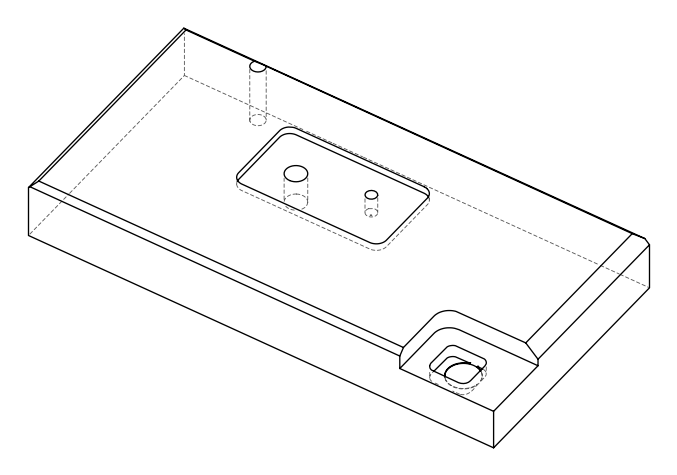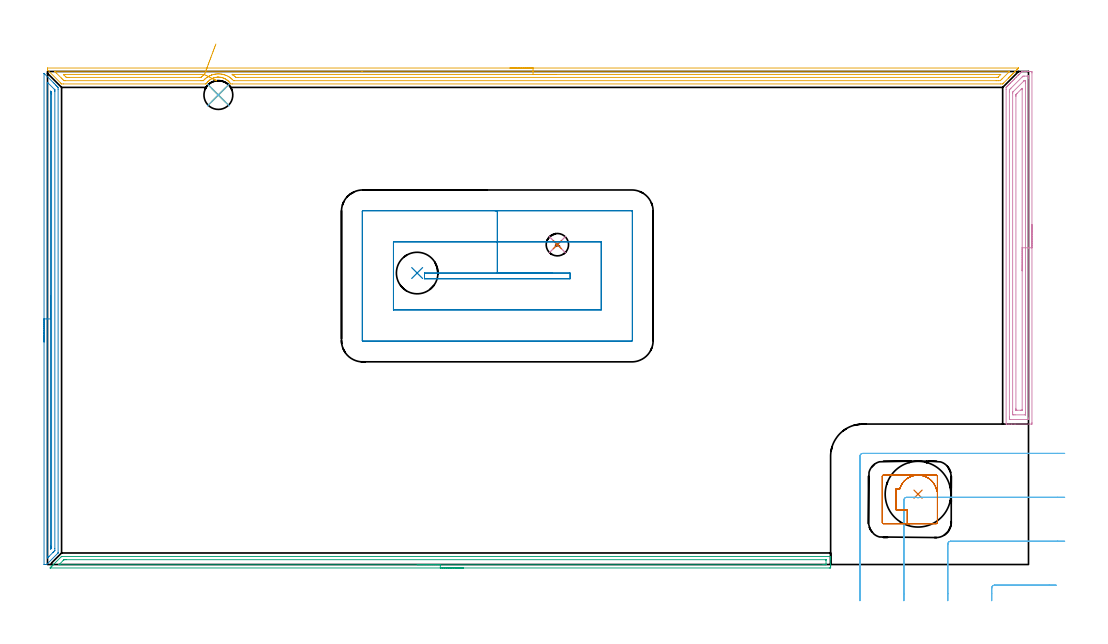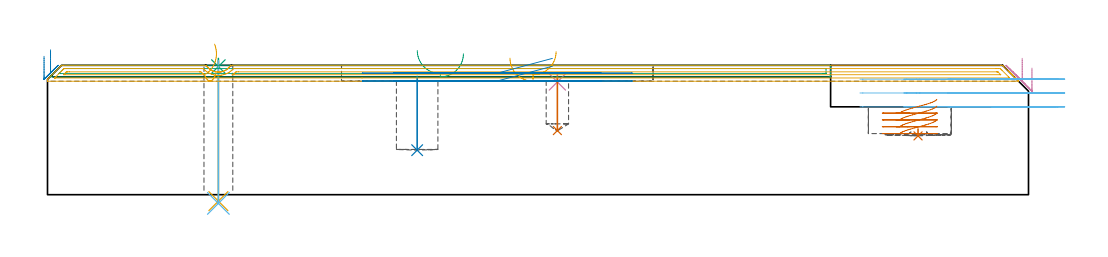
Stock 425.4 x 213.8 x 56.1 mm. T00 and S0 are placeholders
(PLAN: 14 operations, 9 tool changes, 33.8 min)
(1 INDEXABLE_INSERT_DRILL_BLIND_HOLE_FROM_SOLID | STEP1POCKET | NXT0302_028 | 0.02 min | 19289 mm3)
(2 INDEXABLE_INSERT_DRILL_BLIND_HOLE_FROM_SOLID_1 | STEP1POCKET_2 | NXT0302_007 | 0.13 min | 9293 mm3)
(3 SPOT_DRILL | STEP1HOLE | NXT0321_9005460120000 | 0.03 min | 3 mm3)
(4 SPOT_DRILL_1 | STEP1POCKET_1 | NXT0321_9005460120000 | 0.03 min | 658 mm3)
(5 DRILL_THROUGH_HOLE_INTO_CENTER | STEP1HOLE | NXT0301_042 | 0.25 min | 2197 mm3)
(6 DRILL_TO_ENLARGE_THROUGH_HOLE | STEP1HOLE | NXT0301_096 | 0.25 min | 4661 mm3)
(7 DRILL_BLIND_HOLE_INTO_CENTER | STEP1POCKET_1 | UGT0301_492 | 0.1 min | 1489 mm3)
(8 AREA_MILL | FG_CHAMFER_SURFACE | UGT0205_001 | 5.15 min | 3976 mm3)
(9 AREA_MILL_1 | FG_CHAMFER_SURFACE_1 | UGT0205_001 | 5.56 min | 4230 mm3)
(10 AREA_MILL_2 | FG_CHAMFER_SURFACE_2 | UGT0205_001 | 5.1 min | 9988 mm3)
(11 AREA_MILL_3 | FG_CHAMFER_SURFACE_3 | UGT0205_001 | 10.23 min | 9809 mm3)
(12 MILL_CORNER_NOTCH_RECTANGULAR | CORNER_NOTCH_RECTANGULAR | UGT0201_109 | Follow Part, ap 6.35, ae 75% | 2.53 min | 81392 mm3)
(13 MILL_RECTANGULAR_POCKET | POCKET_RECTANGULAR_STRAIGHT | NXT0201_011 | Follow Part, ap 3, ae 75% | 1.27 min | 5964 mm3)
(14 MILL_RECTANGULAR_POCKET_1 | POCKET_RECTANGULAR_STRAIGHT_1 | UGT0201_100 | Follow Part, ap 4.5, ae 75% | 3.18 min | 65528 mm3)
(TOOL NXT0302_028 | Index. Insert Drill 28.5mm [880-D2850L32-03] | D28.5 PA176 FL86 Z2)
(TOOL NXT0302_007 | Index. Insert Drill 18mm [880-D1800L25-05] | D18 PA176 FL90 Z2)
(TOOL NXT0321_9005460120000 | NC Spot Drill, 142deg, 12mm, Carbide, Uncoated | D12 PA142 FL30 Z2)
(TOOL NXT0301_042 | Carbide Drill 7.1mm [860.1-0710-057A1-MM 2214] | D7.1 PA140 FL85 Z2)
(TOOL NXT0301_096 | Carbide Drill 12.5mm [860.1-1250-063A1-MM 2214] | D12.5 PA140 FL77 Z2)
(TOOL UGT0301_492 | Carbide Drill 9.7 mm | D9.7 PA118 FL87 Z2)
(TOOL UGT0205_001 | Chamfer Mill 20 x 3 x 45 deg. | D20 FL50 Z2)
(TOOL UGT0201_109 | End Mill 25.4 mm | D25.4 FL25 Z2)
(TOOL NXT0201_011 | ENDMILL 12mm [2P460-1200-NA 1630] | D12 FL38 Z6)
(TOOL UGT0201_100 | End Mill 18 mm | D18 FL22 Z2)
(OP 1 INDEXABLE_INSERT_DRILL_BLIND_HOLE_FROM_SOLID)
G17 G21 G94 G90
T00 M6
G54
G17 G0 G90 X377.5 Y30.5 S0 M3
G43 Z66.1 H1
G94 G81 G98 Z25.5 F250. R28.5
G80
M5
M2
(OP 2 INDEXABLE_INSERT_DRILL_BLIND_HOLE_FROM_SOLID_1)
G17 G21 G94 G90
T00 M6
G54
G17 G0 G90 X160.3 Y126.4 S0 M3
G43 Z66.1 H1
G94 G81 G98 Z19.3 F250. R51.3
G80
M5
M2
(OP 3 SPOT_DRILL)
G17 G21 G94 G90
T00 M6
G54
G17 G0 G90 X74.1 Y203.6 S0 M3
G43 Z66.1 H0
G94 G81 G98 Z55.562 F250. R59.1
G80
M5
M2
(OP 4 SPOT_DRILL_1)
G17 G21 G94 G90
T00 M6
G54
G17 G0 G90 X221.1 Y138.7 S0 M3
G43 Z66.1 H0
G94 G81 G98 Z48.883 F250. R52.3
G80
M5
M2
(OP 5 DRILL_THROUGH_HOLE_INTO_CENTER)
G17 G21 G94 G90
T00 M6
G54
G17 G0 G90 X74.1 Y203.6 S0 M3
G43 Z66.1 H1
G94 G73 G98 Z-2.792 F250. Q6.544 R58.1
G80
M5
M2
(OP 6 DRILL_TO_ENLARGE_THROUGH_HOLE)
G17 G21 G94 G90
T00 M6
G54
G17 G0 G90 X74.1 Y203.6 S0 M3
G43 Z66.1 H1
G94 G73 G98 Z-3.775 F250. Q11.975 R58.1
G80
M5
M2
(OP 7 DRILL_BLIND_HOLE_INTO_CENTER)
G17 G21 G94 G90
T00 M6
G54
G17 G0 G90 X221.1 Y138.7 S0 M3
G43 Z66.1 H0
G94 G81 G98 Z27.8 F250. R51.3
G80
M5
M2
(OP 8 AREA_MILL)
G17 G21 G94 G90
T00 M6
G54
G17 G0 G90 X-1.5 Y96.5 S1061 M3
G43 Z66.1 H0
Z60.
G94 G1 Y96.538 Z59.128 F250.
Y96.652 Z58.263
Y96.841 Z57.412
Y97.103 Z56.58
Y97.437 Z55.774
Y97.84 Z55.
Y98.308 Z54.264
Y98.84 Z53.572
Y99.429 Z52.929
Y100.072 Z52.34
Y100.764 Z51.808
Y101.5 Z51.34
Y102.274 Z50.937
Y103.08 Z50.603
Y103.912 Z50.341
Y104.764 Z50.152
Y105.628 Z50.038
Y106.5 Z50.
Y212.976 Z49.999
X-1.495 Y212.983 Z50.004
X-1.478 Y212.976 Z50.02
X-1.411 Y212.912 Z50.087
X-1.369 Y212.869 Z50.13
X2.52 Y208.981 Z54.019
X2.868 Y208.634 Z54.364
X3.357 Y208.143 Z54.857
X3.589 Y207.912 Z55.087
X3.747 Y207.756 Z55.242
X3.9 Y207.601 Z55.397
X4.035 Y207.466 Z55.533
X4.186 Y207.316 Z55.682
X4.481 Y207.019 Z55.978
X4.595 Y206.902 Z56.091
X4.6 Y206.125 Z56.1
Y5.088
X4.595 Y5.005 Z56.091
X4.531 Y4.93 Z56.029
X-0.247 Y0.154 Z51.253
X-0.399 Y0.01 Z51.094
X-0.549 Y0. Z50.951
X-1.283 Z50.217
X-1.314 Z50.185
X-1.493 Y0.01 Z50.005
X-1.5 Y0.049 Z50.
Y106.5
X-0.086 Z51.414
X-0.085 Y208.682 Z51.415
Y208.806
X-0.08 Y209.063 Z51.42
X-0.079 Y209.111 Z51.421
X-0.048 Y209.086 Z51.452
X-0.001 Y209.044 Z51.499
X0.244 Y208.806 Z51.744
X2.924 Y206.125 Z54.424
X3.093 Y205.953 Z54.593
X3.152 Y205.888 Z54.652
X3.179 Y205.856 Z54.679
X3.181 Y205.836 Z54.681
X3.183 Y205.74 Z54.683
X3.186 Y205.356 Z54.686
Y205.232
X3.185 Y6.875 Z54.685
X3.181 Y6.11 Z54.681
X3.179 Y6.048 Z54.679
X3.122 Y5.981 Z54.622
X2.776 Y5.628 Z54.276
X2.429 Y5.278 Z53.929
X2.334 Y5.184 Z53.834
X0.671 Y3.521 Z52.171
X0.451 Y3.301 Z51.951
X0.333 Y3.185 Z51.833
X0.115 Y2.973 Z51.615
X-0.079 Y2.788 Z51.421
X-0.084 Y3.175 Z51.416
X-0.085 Y3.301 Z51.415
X-0.086 Y106.5 Z51.414
X1.328 Z52.828
Y204.564
X1.33 Y205.232 Z52.83
X1.331 Y205.257 Z52.831
X1.365 Y205.232 Z52.865
X1.55 Y205.048 Z53.05
X1.723 Y204.869 Z53.223
X1.763 Y204.826 Z53.263
X1.767 Y204.713 Z53.267
X1.769 Y204.564 Z53.269
X1.771 Y204.338 Z53.271
Y204.113
Y7.543
X1.769 Y7.209 Z53.269
X1.767 Y7.126 Z53.267
X1.765 Y7.088 Z53.265
X1.744 Y7.055 Z53.244
X1.575 Y6.875 Z53.075
X1.562 Y6.862 Z53.062
X1.55 Y6.851 Z53.05
X1.335 Y6.668 Z52.835
X1.332 Y6.875 Z52.832
X1.33 Y7.098 Z52.83
X1.329 Y7.768 Z52.829
X1.328 Y7.993 Z52.828
Y106.5
Y107.372 Z52.866
Y108.236 Z52.98
Y109.088 Z53.169
Y109.92 Z53.431
Y110.726 Z53.765
Y111.5 Z54.168
Y112.236 Z54.637
Y112.928 Z55.168
Y113.571 Z55.757
Y114.16 Z56.401
Y114.692 Z57.093
Y115.16 Z57.828
Y115.563 Z58.602
Y115.897 Z59.408
Y116.159 Z60.24
Y116.348 Z61.092
Y116.462 Z61.957
Y116.5 Z62.828
G0 Z66.1
M5
M2
(OP 9 AREA_MILL_1)
G17 G21 G94 G90
T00 M6
G54
G17 G0 G90 X180.35 Y-1.5 S1061 M3
G43 Z66.1 H0
Z61.1
G94 G1 X180.312 Z60.228 F250.
X180.198 Z59.364
X180.009 Z58.512
X179.747 Z57.68
X179.413 Z56.874
X179.01 Z56.1
X178.542 Z55.364
X178.01 Z54.672
X177.421 Z54.029
X176.778 Z53.44
X176.086 Z52.908
X175.35 Z52.44
X174.576 Z52.037
X173.77 Z51.703
X172.938 Z51.441
X172.086 Z51.252
X171.222 Z51.138
X170.35 Z51.1
X1.376
X1.257 Y-1.499 Z51.101
X1.158 Y-1.496 Z51.104
X1.111 Y-1.492 Z51.106
X1.257 Y-1.342 Z51.256
X1.417 Y-1.18 Z51.415
X1.573 Y-1.026 Z51.572
X1.704 Y-0.895 Z51.702
X1.854 Y-0.744 Z51.851
X1.999 Y-0.6 Z51.998
X2.15 Y-0.449 Z52.149
X2.29 Y-0.308 Z52.288
X2.426 Y-0.173 Z52.424
X2.596 Y-0.003 Z52.595
X5.934 Y3.334 Z55.934
X6.075 Y3.472 Z56.069
X6.105 Y3.495 Z56.09
X6.165 Y3.5 Z56.1
X339.443
X339.59 Y3.498 Z56.088
X339.597 Y3.39 Z55.982
X339.6 Y3.274 Z55.874
Y2.923 Z55.522
Y2.308 Z54.903
Y0.257 Z52.854
Y-0.308 Z52.287
Y-0.898 Z51.698
X339.596 Y-1.18 Z51.415
X339.59 Y-1.493 Z51.103
X339.32 Y-1.497 Z51.101
X338.997 Y-1.5 Z51.1
X170.35
Y-0.086 Z52.514
X5.639 Y-0.085 Z52.515
X5.273 Y-0.084 Z52.516
X5.041 Y-0.081 Z52.519
X4.988 Y-0.079 Z52.521
X5.01 Y-0.051 Z52.549
X5.055 Y0. Z52.6
X5.273 Y0.223 Z52.823
X6.768 Y1.718 Z54.318
X7.057 Y2.004 Z54.604
X7.126 Y2.064 Z54.664
X7.147 Y2.079 Z54.679
X7.172 Y2.081 Z54.681
X7.287 Y2.084 Z54.684
X7.95 Y2.086 Z54.686
X8.177
X337.44 Y2.085 Z54.685
X337.556 Y2.084 Z54.684
X337.584 Y2.082 Z54.682
X337.59 Y2.079 Z54.679
X337.594 Y2.073 Z54.673
X337.597 Y2.048 Z54.648
X337.6 Y1.929 Z54.529
Y0.185 Z52.785
X337.598 Y0.058 Z52.658
X337.593 Y-0.043 Z52.557
X337.59 Y-0.072 Z52.528
X337.581 Y-0.079 Z52.521
X337.544 Y-0.08 Z52.52
X337.212 Y-0.084 Z52.516
X336.984 Y-0.086 Z52.514
X336.32
X170.35
X169.478 Z52.552
X168.614 Z52.666
X167.762 Z52.855
X166.93 Z53.117
X166.124 Z53.451
X165.35 Z53.854
X164.614 Z54.323
X163.922 Z54.854
X163.279 Z55.443
X162.69 Z56.086
X162.158 Z56.778
X161.69 Z57.514
X161.287 Z58.288
X160.953 Z59.094
X160.691 Z59.926
X160.502 Z60.778
X160.388 Z61.643
X160.35 Z62.514
G0 Z66.1
M5
M2
(OP 10 AREA_MILL_2)
G17 G21 G94 G90
T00 M6
G54
G17 G0 G90 X426.9 Y147.35 S1061 M3
G43 Z66.1 H0
Z54.9
G94 G1 Y147.312 Z54.028 F250.
Y147.198 Z53.163
Y147.009 Z52.312
Y146.747 Z51.48
Y146.413 Z50.674
Y146.01 Z49.9
Y145.542 Z49.164
Y145.01 Z48.472
Y144.421 Z47.829
Y143.778 Z47.24
Y143.086 Z46.708
Y142.35 Z46.24
Y141.576 Z45.837
Y140.77 Z45.503
Y139.938 Z45.241
Y139.086 Z45.052
Y138.222 Z44.938
Y137.35 Z44.9
Y61.503
X426.895 Y60.966 Z44.903
X426.892 Y60.91 Z44.906
X426.83 Y60.9 Z44.967
X419.551 Z52.244
X418.111 Z53.686
X416.928 Z54.867
X415.949 Z55.85
X415.824 Y60.901 Z55.968
X415.782 Y60.903 Z56.01
X415.702 Y60.91 Z56.088
X415.7 Y61.057 Z56.1
Y206.058
X415.705 Y206.873 Z56.094
X415.707 Y206.901 Z56.092
X415.752 Y206.95 Z56.047
X416.053 Y207.255 Z55.742
X416.196 Y207.396 Z55.602
X416.345 Y207.546 Z55.452
X416.491 Y207.693 Z55.305
X416.642 Y207.843 Z55.156
X416.774 Y207.975 Z55.024
X416.928 Y208.13 Z54.867
X417.088 Y208.289 Z54.71
X417.203 Y208.404 Z54.595
X417.365 Y208.568 Z54.43
X417.534 Y208.735 Z54.264
X417.719 Y208.918 Z54.081
X418.239 Y209.441 Z53.557
X418.677 Y209.877 Z53.123
X419.114 Y210.316 Z52.682
X419.319 Y210.52 Z52.48
X419.368 Y210.568 Z52.431
X419.988 Y211.19 Z51.808
X420.193 Y211.393 Z51.607
X420.863 Y212.064 Z50.934
X421.018 Y212.218 Z50.782
X421.104 Y212.304 Z50.696
X421.3 Y212.501 Z50.498
X421.401 Y212.602 Z50.397
X421.996 Y213.197 Z49.803
X422.174 Y213.376 Z49.623
X422.292 Y213.494 Z49.504
X422.548 Y213.748 Z49.252
X422.592 Y213.791 Z49.207
X422.603 Y213.798 Z49.197
X422.612 Y213.8 Z49.188
X423.923 Z47.871
X425.106 Z46.691
X425.672 Z46.122
X426.264 Z45.531
X426.547 Y213.796 Z45.248
X426.892 Y213.79 Z44.904
X426.896 Y213.553 Z44.901
X426.899 Y213.197
X426.9 Y137.35 Z44.9
X425.486 Z46.314
X425.485 Y63.479 Z46.315
X425.483 Y63.288 Z46.317
X425.479 Y62.939 Z46.321
X425.469 Y62.91 Z46.331
X425.406 Y62.906 Z46.394
X425.305 Y62.902 Z46.495
X425.178 Y62.9 Z46.622
X417.307 Y62.901 Z54.493
X417.165 Y62.906 Z54.635
X417.139 Y62.909 Z54.661
X417.121 Y62.915 Z54.679
X417.12 Y62.946 Z54.68
X417.116 Y63.096 Z54.684
X417.115 Y63.288 Z54.685
X417.114 Y63.99 Z54.686
X417.115 Y204.975 Z54.685
X417.116 Y205.166 Z54.684
X417.122 Y205.86 Z54.678
X417.311 Y206.058 Z54.489
X417.558 Y206.307 Z54.242
X417.802 Y206.552 Z53.998
X422.662 Y211.412 Z49.138
X422.86 Y211.605 Z48.94
X423.049 Y211.789 Z48.751
X423.546 Y211.797 Z48.254
X424.798 Y211.8 Z47.002
X425.293 Y211.799 Z46.507
X425.435 Y211.794 Z46.365
X425.461 Y211.791 Z46.339
X425.479 Y211.785 Z46.321
X425.48 Y211.754 Z46.32
X425.484 Y211.604 Z46.316
X425.485 Y211.412 Z46.315
X425.486 Y210.71 Z46.314
Y137.35
X424.072 Z47.728
Y65.814
X424.069 Y65.073 Z47.731
X424.067 Y64.926 Z47.733
X424.065 Y64.91 Z47.735
X424.05 Y64.907 Z47.75
X424.008 Y64.903 Z47.792
X423.923 Y64.901 Z47.877
X419.551 Y64.9 Z52.249
X418.842 Y64.904 Z52.958
X418.677 Y64.91 Z53.123
X418.535 Y64.93 Z53.265
X418.532 Y65.073 Z53.268
X418.53 Y65.222 Z53.27
X418.529 Y65.965 Z53.271
X418.528 Y66.116 Z53.272
X418.529 Y204.273 Z53.271
X418.53 Y204.423 Z53.27
X418.535 Y204.576 Z53.265
X418.545 Y204.834 Z53.255
X418.677 Y204.973 Z53.123
X418.77 Y205.07 Z53.03
X418.865 Y205.166 Z52.935
X423.328 Y209.627 Z48.472
X423.45 Y209.743 Z48.35
X423.494 Y209.783 Z48.306
X423.585 Y209.79 Z48.215
X423.758 Y209.796 Z48.042
X423.923 Y209.79 Z47.877
X424.065 Y209.769 Z47.735
X424.068 Y209.627 Z47.732
X424.07 Y209.478 Z47.73
X424.071 Y208.735 Z47.729
X424.072 Y208.584 Z47.728
Y137.35
X422.657 Z49.143
Y67.093
X422.655 Y66.961 Z49.145
X422.652 Y66.921 Z49.148
X422.65 Y66.91 Z49.15
X422.642 Y66.907 Z49.158
X422.591 Y66.903 Z49.209
X422.174 Y66.9 Z49.626
X422.133 Z49.667
X420.384 Z51.416
X420.016 Y66.903 Z51.784
X419.971 Y66.906 Z51.829
X419.952 Y66.91 Z51.848
X419.949 Y66.92 Z51.851
X419.945 Y66.975 Z51.855
X419.944 Y67.029 Z51.856
X419.943 Y67.35 Z51.857
Y67.75
Y202.981
X419.944 Y203.381 Z51.856
X419.947 Y203.627 Z51.853
X419.95 Y203.749 Z51.85
X419.959 Y203.798 Z51.841
X419.987 Y203.829 Z51.813
X420.422 Y204.273 Z51.378
X422.174 Y206.026 Z49.626
X422.382 Y206.232 Z49.418
X422.634 Y206.481 Z49.166
X422.645 Y206.488 Z49.155
X422.651 Y206.489 Z49.149
X422.653 Y206.484 Z49.147
X422.656 Y206.459 Z49.144
X422.657 Y206.058 Z49.143
Y205.899
Y137.35
Y136.478 Z49.181
Y135.614 Z49.295
Y134.762 Z49.483
Y133.93 Z49.746
Y133.124 Z50.08
Y132.35 Z50.482
Y131.614 Z50.951
Y130.922 Z51.482
Y130.279 Z52.072
Y129.69 Z52.715
Y129.158 Z53.407
Y128.69 Z54.143
Y128.287 Z54.916
Y127.953 Z55.722
Y127.691 Z56.554
Y127.502 Z57.406
Y127.388 Z58.271
Y127.35 Z59.143
G0 Z66.1
M5
M2
(OP 11 AREA_MILL_3)
G17 G21 G94 G90
T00 M6
G54
G17 G0 G90 X200.55 Y215.3 S1061 M3
G43 Z66.1 H0
Z59.2
G94 G1 X200.588 Z58.328 F250.
X200.702 Z57.464
X200.891 Z56.612
X201.153 Z55.78
X201.487 Z54.974
X201.89 Z54.2
X202.358 Z53.464
X202.889 Z52.772
X203.479 Z52.129
X204.122 Z51.54
X204.814 Z51.009
X205.55 Z50.54
X206.324 Z50.137
X207.13 Z49.803
X207.962 Z49.541
X208.813 Z49.352
X209.678 Z49.238
X210.55 Z49.2
X421.078 Y215.299 Z49.199
X421.083 Y215.295 Z49.203
X421.078 Y215.281 Z49.217
X420.999 Y215.198 Z49.3
X420.482 Y214.682 Z49.817
X420.281 Y214.479 Z50.017
X419.715 Y213.915 Z50.584
X419.589 Y213.788 Z50.71
X419.405 Y213.603 Z50.893
X418.886 Y213.086 Z51.414
X418.695 Y212.894 Z51.604
X418.529 Y212.726 Z51.768
X418.366 Y212.565 Z51.933
X418.249 Y212.448 Z52.05
X418.091 Y212.288 Z52.207
X417.936 Y212.135 Z52.363
X417.802 Y212.001 Z52.497
X417.652 Y211.85 Z52.645
X417.506 Y211.705 Z52.793
X417.355 Y211.554 Z52.943
X417.214 Y211.412 Z53.084
X417.076 Y211.274 Z53.223
X416.909 Y211.108 Z53.39
X416.775 Y210.973 Z53.523
X416.645 Y210.844 Z53.653
X414.583 Y208.782 Z55.716
X414.229 Y208.432 Z56.068
X414.201 Y208.407 Z56.093
X413.335 Y208.4 Z56.1
X80.124
X79.415 Y208.403 Z56.089
X79.293 Y208.573 Z55.926
X79.121 Y208.812 Z55.685
X78.933 Y209.054 Z55.445
X78.785 Y209.22 Z55.276
X78.677 Y209.343 Z55.154
X78.46 Y209.568 Z54.932
X78.397 Y209.634 Z54.866
X78.241 Y209.777 Z54.723
X78.08 Y209.915 Z54.585
X77.796 Y210.131 Z54.368
X77.742 Y210.169 Z54.33
X77.633 Y210.243 Z54.253
X77.504 Y210.334 Z54.164
X77.102 Y210.57 Z53.927
X76.997 Y210.623 Z53.871
X76.689 Y210.785 Z53.714
X76.611 Y210.819 Z53.68
X76.496 Y210.863 Z53.636
X76.168 Y210.987 Z53.51
X75.718 Y211.126 Z53.371
X75.657 Y211.14 Z53.357
X75.273 Y211.228 Z53.27
X75.107 Y211.255 Z53.244
X74.825 Y211.296 Z53.197
X74.764 Y211.3 Z53.19
X74.379 Y211.333 Z53.162
X74.157 Y211.331 Z53.15
X74.016 Y211.333 Z53.152
X73.946 Y211.335 Z53.155
X73.932
X73.871 Y211.33 Z53.158
X73.734 Y211.323 Z53.169
X73.679 Y211.322 Z53.175
X73.485 Y211.309 Z53.188
X73.039 Y211.247 Z53.245
X72.977 Y211.233 Z53.258
X72.741 Y211.186 Z53.312
X72.591 Y211.153 Z53.343
X72.531 Y211.135 Z53.359
X72.261 Y211.06 Z53.437
X72.146 Y211.028 Z53.47
X72.084 Y211.005 Z53.492
X71.826 Y210.914 Z53.585
X71.676 Y210.853 Z53.647
X71.512 Y210.785 Z53.714
X71.253 Y210.656 Z53.841
X70.799 Y210.395 Z54.103
X70.36 Y210.1 Z54.398
X70.297 Y210.051 Z54.447
X70.123 Y209.915 Z54.585
X69.787 Y209.61 Z54.889
X69.702 Y209.524 Z54.974
X69.468 Y209.291 Z55.209
X69.414 Y209.228 Z55.272
X69.259 Y209.044 Z55.456
X69.063 Y208.782 Z55.715
X68.971 Y208.662 Z55.838
X68.957 Y208.642 Z55.858
X68.902 Y208.563 Z55.936
X68.785 Y208.405 Z56.09
X68.511 Y208.4 Z56.1
X6.871
X6.098 Y208.405 Z56.091
X6.069 Y208.43 Z56.066
X5.717 Y208.782 Z55.716
X0.171 Y214.329 Z50.17
X0.026 Y214.479 Z50.019
X0.01 Y214.498 Z50.001
X0. Y214.815 Z49.684
Y214.918 Z49.582
Y215.124 Z49.375
X0.01 Y215.293 Z49.205
X0.045 Y215.3 Z49.2
X210.55
Y213.886 Z50.614
X416.735 Y213.885 Z50.615
X416.909 Y213.883 Z50.617
X417.074 Y213.879 Z50.621
X417.21 Y213.871 Z50.629
X417.149 Y213.806 Z50.694
X417.008 Y213.66 Z50.84
X416.909 Y213.559 Z50.941
X416.71 Y213.36 Z51.14
X413.886 Y210.535 Z53.965
X413.613 Y210.263 Z54.237
X413.335 Y209.989 Z54.511
X413.165 Y209.826 Z54.674
X412.442 Y209.817 Z54.683
X412.283 Y209.815 Z54.685
X411.549 Y209.814 Z54.686
X411.39
X81.017 Y209.815 Z54.685
X80.857 Y209.816 Z54.684
X80.676 Y209.819 Z54.681
X80.635 Y209.821 Z54.679
X80.124 Y210.347 Z54.153
X79.927 Y210.535 Z53.965
X79.557 Y210.858 Z53.642
X79.231 Y211.107 Z53.393
X78.787 Y211.412 Z53.088
X78.337 Y211.675 Z52.825
X77.771 Y211.967 Z52.533
X77.444 Y212.101 Z52.399
X76.937 Y212.288 Z52.212
X76.551 Y212.407 Z52.093
X76.381 Y212.455 Z52.045
X75.657 Y212.61 Z51.89
X75.266 Y212.673 Z51.827
X74.764 Y212.721 Z51.779
X74.299 Y212.745 Z51.755
X73.871 Y212.746 Z51.754
X73.43 Y212.72 Z51.78
X72.977 Y212.675 Z51.825
X72.631 Y212.628 Z51.872
X72.084 Y212.517 Z51.983
X71.895 Y212.473 Z52.027
X71.238 Y212.288 Z52.212
X71.203 Y212.276 Z52.224
X71.191 Y212.272 Z52.228
X70.566 Y212.025 Z52.475
X70.455 Y211.978 Z52.522
X70.297 Y211.902 Z52.598
X69.97 Y211.733 Z52.767
X69.408 Y211.412 Z53.088
X69.406 Y211.41 Z53.09
X68.884 Y211.045 Z53.455
X68.511 Y210.745 Z53.755
X68.398 Y210.646 Z53.854
X68.28 Y210.535 Z53.965
X67.949 Y210.21 Z54.29
X67.617 Y209.863 Z54.637
X67.572 Y209.821 Z54.679
X67.537 Y209.819 Z54.681
X67.457 Y209.816 Z54.684
X66.724 Y209.814 Z54.686
X66.565
X7.764 Y209.815 Z54.685
X7.605
X7.239 Y209.819 Z54.681
X7.152 Y209.821 Z54.679
X7.035 Y209.927 Z54.573
X6.871 Y210.082 Z54.418
X6.415 Y210.535 Z53.965
X5.978 Y210.972 Z53.528
X3.785 Y213.165 Z51.335
X3.298 Y213.652 Z50.848
X3.132 Y213.821 Z50.679
X3.105 Y213.851 Z50.649
X3.085 Y213.875 Z50.625
X3.108 Y213.879 Z50.621
X3.298 Y213.883 Z50.617
X3.457 Y213.885 Z50.615
X136.39 Y213.886 Z50.614
X210.55
Y212.472 Z52.028
X413.149 Y212.471 Z52.029
X413.215
X413.335 Y212.467 Z52.033
X413.35 Y212.465 Z52.035
X413.345 Y212.452 Z52.048
X413.335 Y212.436 Z52.064
X412.312 Y211.412 Z53.088
X412.157 Y211.265 Z53.235
X412.128 Y211.239 Z53.261
X412.046 Y211.235 Z53.265
X411.922 Y211.231 Z53.269
X411.735 Y211.229 Z53.271
X411.549 Y211.228 Z53.272
X82.804
X82.096 Y211.229 Z53.271
X81.911 Y211.232 Z53.268
X81.729 Y211.235 Z53.265
X81.514 Y211.412 Z53.088
X81.017 Y211.824 Z52.676
X80.389 Y212.288 Z52.212
X80.26 Y212.381 Z52.119
X80.168 Y212.445 Z52.055
X80.143 Y212.465 Z52.035
Y212.466 Z52.034
X80.164 Y212.468 Z52.032
X80.27 Y212.47 Z52.03
X80.644 Y212.471 Z52.029
X80.83 Y212.472 Z52.028
X210.55
X211.421 Z52.067
X212.286 Z52.18
X213.138 Z52.369
X213.97 Z52.632
X214.776 Z52.965
X215.55 Z53.368
X216.286 Z53.837
X216.978 Z54.368
X217.621 Z54.957
X218.21 Z55.601
X218.741 Z56.293
X219.21 Z57.028
X219.613 Z57.802
X219.947 Z58.608
X220.209 Z59.44
X220.398 Z60.292
X220.512 Z61.157
X220.55 Z62.028
G0 Z66.1
X73.021 Y225.702
Z52.498
G1 X72.803 Y225.119 Z51.887
X72.566 Y224.487 Z51.334
X72.313 Y223.813 Z50.841
X72.047 Y223.101 Z50.413
X71.768 Y222.357 Z50.053
X71.479 Y221.586 Z49.764
X71.182 Y220.795 Z49.547
X70.88 Y219.989 Z49.405
X70.575 Y219.174 Z49.338
X70.269 Y218.358 Z49.348
X69.965 Y217.545 Z49.433
X69.664 Y216.742 Z49.594
X69.369 Y215.955 Z49.829
X69.082 Y215.19 Z50.136
X68.806 Y214.454 Z50.513
X68.543 Y213.751 Z50.957
X68.294 Y213.087 Z51.465
X68.062 Y212.467 Z52.033
X68.061 Y212.464 Z52.036
X67.99 Y212.412 Z52.088
X67.698 Y212.209 Z52.291
X67.617 Y212.15 Z52.35
X67.195 Y211.826 Z52.674
X66.724 Y211.432 Z53.068
X66.713 Y211.422 Z53.078
X66.519 Y211.248 Z53.252
X66.204 Y211.236 Z53.264
X66.015 Y211.231 Z53.269
X65.831 Y211.229 Z53.271
X9.551 Y211.228 Z53.272
X8.843 Y211.23 Z53.27
X8.658 Y211.232 Z53.268
X8.471 Y211.235 Z53.265
X8.158 Y211.253 Z53.247
X7.993 Y211.412 Z53.088
X7.764 Y211.636 Z52.864
X7.112 Y212.288 Z52.212
X7.022 Y212.381 Z52.119
X6.969 Y212.438 Z52.062
X6.949 Y212.461 Z52.039
X7.018 Y212.464 Z52.036
X7.391 Y212.469 Z52.031
X7.578 Y212.471 Z52.029
X67.929
X68.028 Y212.47 Z52.03
X68.059 Y212.468 Z52.032
X68.062 Y212.467 Z52.033
X68.752 Y212.111 Z52.431
X69.409 Y211.772 Z52.895
X70.027 Y211.454 Z53.421
X70.603 Y211.157 Z54.006
X71.131 Y210.885 Z54.645
X71.607 Y210.64 Z55.334
X72.028 Y210.423 Z56.066
X72.391 Y210.236 Z56.837
X72.692 Y210.081 Z57.641
X72.931 Y209.958 Z58.471
X73.104 Y209.869 Z59.322
X73.21 Y209.814 Z60.186
X73.249 Y209.794 Z61.057
X73.221 Y209.808 Z61.929
X73.125 Y209.858 Z62.794
X72.962 Y209.942 Z63.647
X72.734 Y210.059 Z64.481
X72.442 Y210.21 Z65.289
G0 Z66.1
M5
M2
(OP 12 MILL_CORNER_NOTCH_RECTANGULAR)
G17 G21 G94 G90
T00 M6
G54
G17 G0 G90 X437.41 Y-8.95 S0 M3
G43 Z66.103 H0
Z50.102
G94 G1 X434.41 F250.
X410.714 F500.
G3 X409.45 Y-10.214 R1.27
G1 Y-12.7
Y-15.7 F250.
G0 Z66.103
X441.1 Y10.1
Z50.102
G1 X438.1
X391.664 F500.
G3 X390.4 Y8.836 R1.27
G1 Y-12.7
Y-15.7 F250.
G0 Z66.103
X441.1 Y29.15
Z50.102
G1 X438.1
X378.243 F500.
G2 X376.758 Y29.15 R1.545
G1 X372.614
G3 X371.35 Y27.886 R1.27
G1 Y-12.7
Y-15.7 F250.
G0 Z66.103
X441.1 Y48.2
Z50.102
G1 X438.1
X353.565 F500.
G3 X352.3 Y46.935 R1.27
G1 Y-12.7
Y-15.7 F250.
G0 Z66.103
X437.41 Y-8.95
Z44.101
G1 X434.41
X410.714 F500.
G3 X409.45 Y-10.214 R1.27
G1 Y-12.7
Y-15.7 F250.
G0 Z66.103
X441.1 Y10.1
Z44.101
G1 X438.1
X391.664 F500.
G3 X390.4 Y8.836 R1.27
G1 Y-12.7
Y-15.7 F250.
G0 Z66.103
X441.1 Y29.15
Z44.101
G1 X438.1
X378.243 F500.
G2 X376.758 Y29.15 R1.545
G1 X372.615
G3 X371.35 Y27.885 R1.27
G1 Y-12.7
Y-15.7 F250.
G0 Z66.103
X441.1 Y48.2
Z44.101
G1 X438.1
X353.565 F500.
G3 X352.3 Y46.935 R1.27
G1 Y-12.7
Y-15.7 F250.
G0 Z66.103
X437.41 Y-8.95
Z38.1
G1 X434.41
X410.714 F500.
G3 X409.45 Y-10.214 R1.27
G1 Y-12.7
Y-15.7 F250.
G0 Z66.103
X441.1 Y10.1
Z38.1
G1 X438.1
X391.664 F500.
G3 X390.4 Y8.836 R1.27
G1 Y-12.7
Y-15.7 F250.
G0 Z66.103
X441.1 Y29.15
Z38.1
G1 X438.1
X378.243 F500.
G2 X376.758 Y29.15 R1.544
G1 X372.615
G3 X371.35 Y27.885 R1.27
G1 Y-12.7
Y-15.7 F250.
G0 Z66.103
X441.1 Y48.2
Z38.1
G1 X438.1
X353.565 F500.
G3 X352.3 Y46.935 R1.27
G1 Y-12.7
Y-15.7 F250.
G0 Z66.103
M5
M2
(OP 13 MILL_RECTANGULAR_POCKET)
G17 G21 G94 G90
T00 M6
G54
G17 G0 G90 X385.632 Y31.835 S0 M3
G43 Z66.103 H1
Z41.341
G94 G1 X385.591 Y32.136 Z41.26 F250.
X385.304 Y33.19 Z40.967
X384.881 Y34.196 Z40.674
X384.328 Y35.138 Z40.382
X383.657 Y35.999 Z40.089
X382.877 Y36.764 Z39.797
X382.004 Y37.42 Z39.504
X381.052 Y37.954 Z39.212
X380.677 Y38.111 Z39.103
X380.301 Y38.267 Z38.994
X379.279 Y38.562 Z38.709
X378.227 Y38.723 Z38.423
X377.163 Y38.747 Z38.138
X376.105 Y38.635 Z37.853
X375.071 Y38.388 Z37.568
X374.076 Y38.01 Z37.283
X373.138 Y37.508 Z36.998
X372.272 Y36.889 Z36.713
X371.493 Y36.164 Z36.428
X370.814 Y35.345 Z36.143
X370.591 Y35.005 Z36.034
X370.37 Y34.664 Z35.925
X369.996 Y33.944 Z35.707
X369.695 Y33.19 Z35.49
X369.581 Y32.8 Z35.381
X368. F500.
Y23.7
X372.836
Y17.7
X385.3
G3 X385.9 Y18.3 R0.6
G1 Y38.2
G3 X385.3 Y38.8 R0.6
G1 X362.6
G3 X362. Y38.2 R0.6
G1 Y18.3
G3 X362.6 Y17.7 R0.6
G1 X372.836
X373.836
G0 X385.632 Y31.834 Z38.381
G1 X385.591 Y32.136 Z38.299 F250.
X385.304 Y33.19 Z38.007
X384.881 Y34.196 Z37.714
X384.328 Y35.138 Z37.421
X383.657 Y35.999 Z37.129
X382.877 Y36.764 Z36.836
X382.004 Y37.42 Z36.544
X381.052 Y37.954 Z36.251
X380.677 Y38.111 Z36.142
X380.301 Y38.267 Z36.033
X379.279 Y38.562 Z35.748
X378.227 Y38.722 Z35.463
X377.164 Y38.747 Z35.178
X376.106 Y38.634 Z34.893
X375.071 Y38.387 Z34.608
X374.076 Y38.009 Z34.323
X373.138 Y37.507 Z34.038
X372.273 Y36.889 Z33.753
X371.494 Y36.164 Z33.467
X370.814 Y35.345 Z33.182
X370.591 Y35.005 Z33.073
X370.37 Y34.664 Z32.964
X369.996 Y33.944 Z32.747
X369.695 Y33.19 Z32.53
X369.581 Y32.8 Z32.421
X368. F500.
Y23.7
X372.838
Y17.7
X385.3
G3 X385.9 Y18.3 R0.6
G1 Y38.2
G3 X385.3 Y38.8 R0.6
G1 X362.6
G3 X362. Y38.2 R0.6
G1 Y18.3
G3 X362.6 Y17.7 R0.6
G1 X372.838
X373.838
G0 X385.632 Y31.834 Z35.421
G1 X385.591 Y32.136 Z35.339 F250.
X385.304 Y33.19 Z35.046
X384.881 Y34.196 Z34.754
X384.328 Y35.138 Z34.461
X383.657 Y35.999 Z34.168
X382.877 Y36.764 Z33.876
X382.004 Y37.42 Z33.583
X381.052 Y37.954 Z33.291
X380.677 Y38.111 Z33.182
X380.301 Y38.267 Z33.073
X379.279 Y38.562 Z32.788
X378.227 Y38.722 Z32.503
X377.164 Y38.747 Z32.218
X376.106 Y38.634 Z31.932
X375.071 Y38.387 Z31.647
X374.076 Y38.009 Z31.362
X373.138 Y37.507 Z31.077
X372.273 Y36.889 Z30.792
X371.494 Y36.164 Z30.507
X370.814 Y35.345 Z30.222
X370.591 Y35.005 Z30.113
X370.37 Y34.664 Z30.004
X369.996 Y33.944 Z29.787
X369.695 Y33.19 Z29.569
X369.582 Y32.8 Z29.46
X368. F500.
Y23.7
X372.838
Y17.7
X385.3
G3 X385.9 Y18.3 R0.6
G1 Y38.2
G3 X385.3 Y38.8 R0.6
G1 X362.6
G3 X362. Y38.2 R0.6
G1 Y18.3
G3 X362.6 Y17.7 R0.6
G1 X372.838
X373.838
G0 X385.632 Y31.834 Z32.46
G1 X385.591 Y32.136 Z32.378 F250.
X385.304 Y33.19 Z32.086
X384.881 Y34.196 Z31.793
X384.328 Y35.138 Z31.501
X383.657 Y35.999 Z31.208
X382.877 Y36.764 Z30.916
X382.004 Y37.42 Z30.623
X381.052 Y37.954 Z30.33
X380.677 Y38.111 Z30.221
X380.301 Y38.267 Z30.112
X379.279 Y38.562 Z29.827
X378.227 Y38.722 Z29.542
X377.164 Y38.747 Z29.257
X376.106 Y38.634 Z28.972
X375.071 Y38.387 Z28.687
X374.076 Y38.009 Z28.402
X373.138 Y37.507 Z28.117
X372.273 Y36.888 Z27.832
X371.494 Y36.164 Z27.547
X370.814 Y35.345 Z27.262
X370.591 Y35.005 Z27.153
X370.37 Y34.664 Z27.044
X369.996 Y33.944 Z26.826
X369.695 Y33.19 Z26.609
X369.582 Y32.8 Z26.5
X368. F500.
Y23.7
X372.84
Y17.7
X385.3
G3 X385.9 Y18.3 R0.6
G1 Y38.2
G3 X385.3 Y38.8 R0.6
G1 X362.6
G3 X362. Y38.2 R0.6
G1 Y18.3
G3 X362.6 Y17.7 R0.6
G1 X372.84
X373.84
G0 Z66.103
M5
M2
(OP 14 MILL_RECTANGULAR_POCKET_1)
G17 G21 G94 G90
T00 M6
G54
G17 G0 G90 X218.941 Y126.4 S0 M3
G43 Z66.103 H0
Z59.103
G94 G1 X195.05 Z52.702 F250.
X163.5 F500.
Y123.9
X226.6
Y126.4
X195.05
Y139.9
X150.
Y110.4
X240.1
Y139.9
X195.05
Y153.4
X136.7
G3 X136.5 Y153.2 R0.2
G1 Y97.1
G3 X136.7 Y96.9 R0.2
G1 X253.4
G3 X253.6 Y97.1 R0.2
G1 Y153.2
G3 X253.4 Y153.4 R0.2
G1 X195.05
X194.05
G0 X218.941 Y126.4 Z55.702
G1 X195.05 Z49.3 F250.
X163.5 F500.
Y123.9
X226.6
Y126.4
X195.05
Y139.9
X150.
Y110.4
X240.1
Y139.9
X195.05
Y153.4
X136.7
G3 X136.5 Y153.2 R0.2
G1 Y97.1
G3 X136.7 Y96.9 R0.2
G1 X253.4
G3 X253.6 Y97.1 R0.2
G1 Y153.2
G3 X253.4 Y153.4 R0.2
G1 X195.05
X194.05
G0 Z66.103
M5
M2
